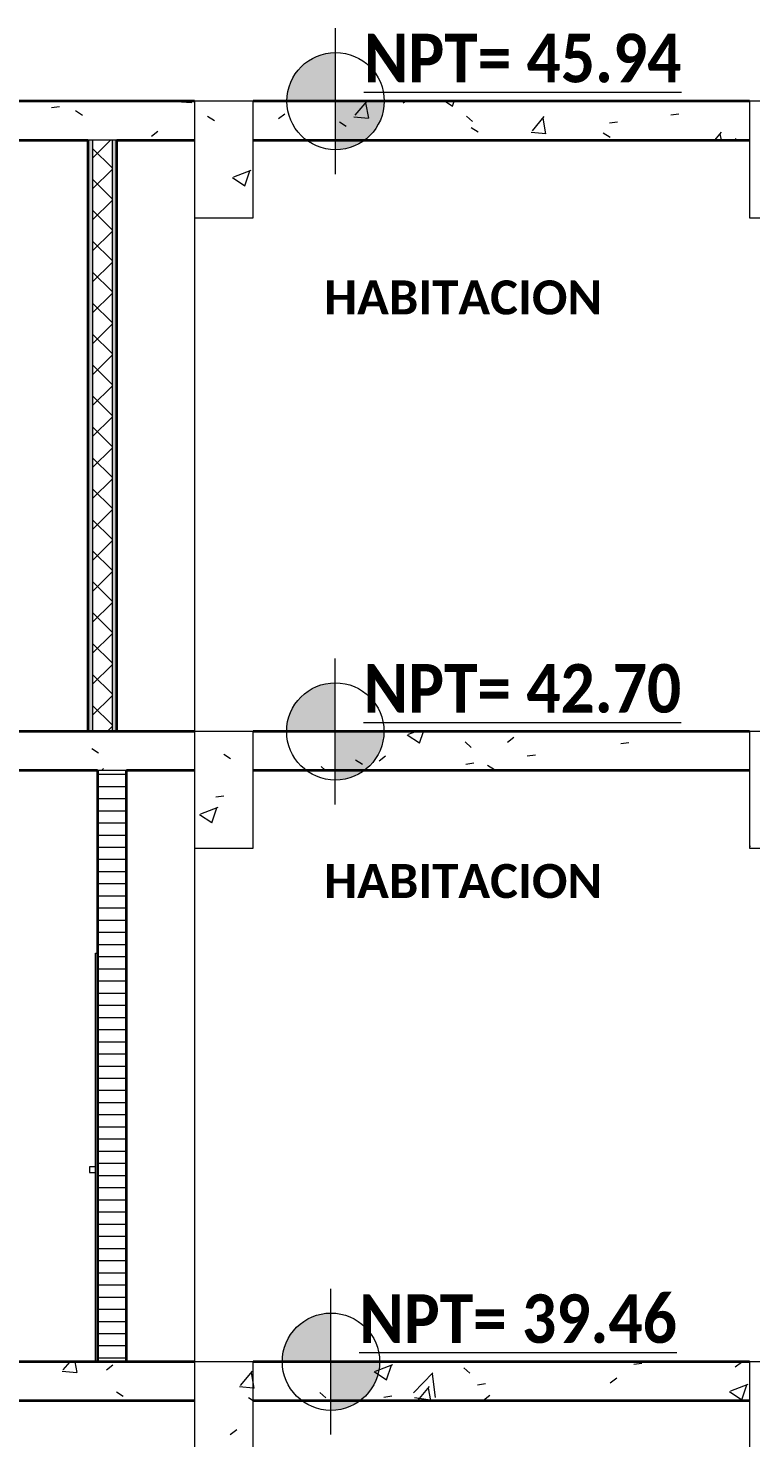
# Model space of a CAD drawing. Header units: metres. Extents: x -144 to 1000, y -717 to 29.
# Drawn here: x 228.96 to 232.67, y -617.3 to -610.05 of the extents above; entities that cross this region are included whole.
import ezdxf

# ---------------------------------------------------------------- set-up
doc = ezdxf.new("R2010")
doc.units = ezdxf.units.M
doc.layers.get('0').update_dxf_attribs({"color": 1})
for name, color, linetype, lineweight in [('A-DETL-GENF', 1, 'Continuous', 9), ('A-DETL-THIN', 1, 'Continuous', 9), ('A-DOOR', 1, 'Continuous', 9), ('A-FLOR', 2, 'Continuous', 9), ('A-FLOR-MCUT', 7, 'Continuous', 9), ('A-FLOR-PATT', 8, 'Continuous', 50), ('A-WALL', 4, 'Continuous', 9), ('G-ANNO-DIMS', 1, 'Continuous', 9), ('G-ANNO-TEXT', 2, 'Continuous', 9), ('I-FURN', 2, 'Continuous', 9), ('S-COLS', 7, 'Continuous', 9)]:
    doc.layers.add(name, color=color, linetype=linetype, lineweight=lineweight)
doc.layers.add('A-WALL-PATT', color=7, linetype='Continuous', lineweight=35, true_color=0x9c9c9c)
doc.styles.add('Calibri_B', font='calibrib.ttf', dxfattribs={"height": 0.165})
doc.styles.add('Calibri_B_1', font='calibrib.ttf', dxfattribs={"height": 0.135})

# ---------------------------------------------------------------- blocks, each defined once
blk = doc.blocks.new('ololo')
at = {"layer": 'A-WALL-PATT', "lineweight": 5, "true_color": 0x747474}
blk.add_hatch(color=8, dxfattribs=at).paths.add_polyline_path([(229.2866, -613.6654), (229.2866, -610.6254), (229.2616, -610.6254), (229.2616, -613.6654)])
at = {"layer": 'A-WALL-PATT', "true_color": 0x747474}
blk.add_hatch(color=8, dxfattribs=at).paths.add_polyline_path([(229.4116, -613.6654), (229.4116, -610.6254), (229.3866, -610.6254), (229.3866, -613.6654)])
at = {"layer": 'G-ANNO-DIMS'}
h = blk.add_hatch(color=256, dxfattribs=at)
edge = h.paths.add_edge_path()
edge.add_line((230.5357, -610.4254), (230.2857, -610.4254))
edge.add_arc((230.5357, -610.4254), 0.25, 90, 180, ccw=False)
edge.add_line((230.5357, -610.1754), (230.5357, -610.4254))
h = blk.add_hatch(color=256, dxfattribs=at)
edge = h.paths.add_edge_path()
edge.add_line((230.5357, -610.4254), (230.7857, -610.4254))
edge.add_arc((230.5357, -610.4254), 0.25, 270, 360, ccw=False)
edge.add_line((230.5357, -610.6754), (230.5357, -610.4254))
h = blk.add_hatch(color=256, dxfattribs=at)
edge = h.paths.add_edge_path()
edge.add_line((230.5344, -613.6654), (230.2844, -613.6654))
edge.add_arc((230.5344, -613.6654), 0.25, 90, 180, ccw=False)
edge.add_line((230.5344, -613.4154), (230.5344, -613.6654))
h = blk.add_hatch(color=256, dxfattribs=at)
edge = h.paths.add_edge_path()
edge.add_line((230.5344, -613.6654), (230.7844, -613.6654))
edge.add_arc((230.5344, -613.6654), 0.25, 270, 360, ccw=False)
edge.add_line((230.5344, -613.9154), (230.5344, -613.6654))
h = blk.add_hatch(color=256, dxfattribs=at)
edge = h.paths.add_edge_path()
edge.add_line((230.5121, -616.9054), (230.2621, -616.9054))
edge.add_arc((230.5121, -616.9054), 0.25, 90, 180, ccw=False)
edge.add_line((230.5121, -616.6554), (230.5121, -616.9054))
h = blk.add_hatch(color=256, dxfattribs=at)
edge = h.paths.add_edge_path()
edge.add_line((230.5121, -616.9054), (230.7621, -616.9054))
edge.add_arc((230.5121, -616.9054), 0.25, 270, 360, ccw=False)
edge.add_line((230.5121, -617.1554), (230.5121, -616.9054))
at = {"layer": 'A-DETL-GENF'}
for p, q in [((229.8774, -610.5029), (229.9127, -610.5254)), ((230.0136, -610.8146), (230.1025, -610.7805)), ((230.069, -610.8605), (230.0948, -610.7837)), ((230.0057, -610.8176), (230.0689, -610.8602)), ((229.9607, -613.7821), (229.996, -613.8046)), ((229.9203, -614.0021), (229.9619, -613.9967)), ((229.8368, -614.0917), (229.8999, -614.1343)), ((229.8439, -614.089), (229.9329, -614.0549)), ((229.9, -614.1346), (229.9258, -614.0579)), ((232.6626, -614.2522), (232.6677, -614.2569)), ((230.0471, -617.027), (230.1083, -616.954)), ((230.1126, -617.0128), (230.103, -616.961)), ((230.0415, -617.0336), (230.1126, -617.0399)), ((230.0874, -617.0889), (230.1126, -617.105)), ((229.9947, -617.2798), (230.0279, -617.2543))]:
    blk.add_line(p, q, dxfattribs=at)
at = {"layer": 'A-DETL-THIN'}
for p, q in [((230.1126, -610.4254), (229.8104, -610.4254)), ((229.8104, -610.4254), (229.8104, -611.0254)), ((230.1126, -611.0254), (230.1126, -610.4254)), ((232.6626, -610.4254), (232.6626, -611.0254)), ((232.9626, -610.4254), (232.6626, -610.4254)), ((229.8104, -611.0254), (230.1126, -611.0254)), ((232.6626, -611.0254), (232.9626, -611.0254)), ((230.1126, -613.6654), (229.8104, -613.6654)), ((229.8104, -613.6654), (229.8104, -614.2654)), ((230.1126, -614.2654), (230.1126, -613.6654)), ((232.6626, -613.6654), (232.6626, -614.2654)), ((232.9626, -613.6654), (232.6626, -613.6654)), ((229.8104, -614.2654), (230.1126, -614.2654)), ((232.6626, -614.2654), (232.9626, -614.2654)), ((230.1126, -616.9054), (229.8104, -616.9054)), ((229.8104, -616.9054), (229.8104, -617.5054)), ((230.1126, -617.5054), (230.1126, -616.9054)), ((232.6626, -616.9054), (232.6626, -617.5054)), ((232.9626, -616.9054), (232.6626, -616.9054))]:
    blk.add_line(p, q, dxfattribs=at)
at = {"layer": 'A-DOOR'}
for p, q in [((229.3015, -614.8054), (229.3115, -614.8054)), ((229.3015, -616.9054), (229.3015, -614.8054)), ((229.3015, -615.9033), (229.271, -615.9033)), ((229.271, -615.9033), (229.271, -615.9333)), ((229.271, -615.9333), (229.3015, -615.9333))]:
    blk.add_line(p, q, dxfattribs=at)
at = {"layer": 'A-FLOR', "lineweight": 35}
for p, q in [((229.8104, -610.4254), (223.6616, -610.4254)), ((232.6626, -610.4254), (230.1126, -610.4254)), ((227.6617, -610.6254), (229.2616, -610.6254)), ((229.4116, -610.6254), (229.8104, -610.6254)), ((230.1126, -610.6254), (232.6626, -610.6254)), ((229.8104, -613.6654), (222.5126, -613.6654)), ((232.6626, -613.6654), (230.1126, -613.6654)), ((227.8117, -613.8654), (229.3115, -613.8654)), ((229.4615, -613.8654), (229.8104, -613.8654)), ((230.1126, -613.8654), (232.6626, -613.8654)), ((229.8104, -616.9054), (222.5126, -616.9054)), ((232.6626, -616.9054), (230.1126, -616.9054)), ((225.5126, -617.1054), (229.8104, -617.1054)), ((230.1126, -617.1054), (232.6626, -617.1054))]:
    blk.add_line(p, q, dxfattribs=at)
at = {"layer": 'A-FLOR-MCUT'}
blk.add_line((229.3115, -613.8654), (229.4615, -613.8654), dxfattribs=at)
at = {"layer": 'A-FLOR-PATT', "color": 8, "lineweight": 5, "true_color": 0x828282}
for p, q in [((229.0757, -610.458), (229.1172, -610.4525)), ((229.1994, -610.4743), (229.2347, -610.4968)), ((229.7189, -610.4264), (229.7949, -610.433)), ((229.7952, -610.4334), (229.7937, -610.4254)), ((230.2418, -610.5154), (230.275, -610.4899)), ((230.6366, -610.4981), (230.6976, -610.4254)), ((230.7061, -610.5131), (230.6914, -610.4335)), ((230.8832, -610.4341), (230.8946, -610.4254)), ((231.0986, -610.4254), (231.136, -610.4506)), ((231.1361, -610.4509), (231.1446, -610.4254)), ((232.259, -610.4958), (232.3006, -610.4903)), ((230.5553, -610.5315), (230.5907, -610.5541)), ((230.6299, -610.5061), (230.7058, -610.5127)), ((231.2085, -610.5024), (231.2394, -610.5307)), ((231.2333, -610.5602), (231.2686, -610.5827)), ((231.5475, -610.5778), (231.6087, -610.5048)), ((231.617, -610.5928), (231.6023, -610.5132)), ((231.9433, -610.5374), (231.9848, -610.5319)), ((229.5896, -610.6049), (229.6229, -610.5794)), ((231.5408, -610.5857), (231.6167, -610.5924)), ((231.9112, -610.5888), (231.9466, -610.6113)), ((232.4853, -610.6254), (232.5196, -610.5845)), ((232.5192, -610.6254), (232.5132, -610.5929)), ((232.5892, -610.6175), (232.6016, -610.6254)), ((230.9039, -613.6821), (230.967, -613.7247)), ((230.9113, -613.6793), (230.9476, -613.6654)), ((230.9671, -613.725), (230.9871, -613.6654)), ((229.2827, -613.7534), (229.318, -613.776)), ((231.2016, -613.7193), (231.2325, -613.7476)), ((231.4193, -613.7211), (231.4526, -613.6956)), ((232.0023, -613.728), (232.0439, -613.7226)), ((230.6386, -613.8107), (230.674, -613.8332)), ((230.7597, -613.8163), (230.793, -613.7908)), ((231.2055, -613.8329), (231.247, -613.8275)), ((231.5213, -613.7914), (231.5629, -613.7859)), ((229.3341, -613.8654), (229.3427, -613.8564)), ((229.3429, -613.8654), (229.3426, -613.8625)), ((230.461, -613.8465), (230.4816, -613.8654)), ((231.3166, -613.8394), (231.3519, -613.8619)), ((229.1362, -616.9473), (229.1713, -616.9054)), ((229.2068, -616.9609), (229.1965, -616.9054)), ((229.358, -616.9465), (229.3913, -616.921)), ((230.7416, -616.9537), (230.8305, -616.9196)), ((230.7981, -616.9992), (230.8239, -616.9224)), ((231.1947, -616.9362), (231.2256, -616.9646)), ((232.0685, -616.9178), (232.11, -616.9123)), ((232.5893, -616.9326), (232.6226, -616.9071)), ((229.1306, -616.954), (229.2065, -616.9606)), ((230.1177, -617.0406), (230.1126, -617.0128)), ((230.7349, -616.9562), (230.7981, -616.9989)), ((230.9364, -617.0658), (231.0353, -616.9628)), ((231.0488, -617.0887), (231.0348, -616.9681)), ((231.2646, -617.0236), (231.3062, -617.0181)), ((231.9479, -617.0139), (231.9811, -616.9884)), ((229.4094, -617.0603), (229.4447, -617.0828)), ((230.1126, -617.0399), (230.1174, -617.0403)), ((230.454, -617.0634), (230.4849, -617.0917)), ((230.7836, -617.0869), (230.8252, -617.0814)), ((230.9415, -617.089), (231.0469, -617.1054)), ((230.9591, -617.1054), (231.0192, -617.0337)), ((231.0259, -617.1054), (231.0139, -617.0407)), ((231.2958, -617.1033), (231.329, -617.0778)), ((232.56, -617.058), (232.6232, -617.1006)), ((232.567, -617.0553), (232.6559, -617.0212)), ((232.6233, -617.1009), (232.649, -617.0242)), ((230.1126, -617.105), (230.1132, -617.1054))]:
    blk.add_line(p, q, dxfattribs=at)
at = {"layer": 'A-WALL', "lineweight": 35}
for p, q in [((229.2616, -610.6254), (229.2616, -613.6654)), ((229.4116, -613.6654), (229.4116, -610.6254)), ((229.3115, -613.8654), (229.3115, -616.9054)), ((229.4615, -616.9054), (229.4615, -613.8654))]:
    blk.add_line(p, q, dxfattribs=at)
at = {"layer": 'A-WALL'}
for p, q in [((229.4116, -610.6254), (229.2616, -610.6254)), ((229.2866, -610.6254), (229.2866, -613.6654)), ((229.3866, -610.6254), (229.3866, -613.6654))]:
    blk.add_line(p, q, dxfattribs=at)
at = {"layer": 'A-WALL-PATT', "color": 1, "lineweight": 5, "true_color": 0xff0000}
for p, q in [((229.2866, -610.7179), (229.3791, -610.6254)), ((229.3866, -610.768), (229.2866, -610.668)), ((229.2866, -610.877), (229.3866, -610.777)), ((229.3866, -610.9271), (229.2866, -610.8271)), ((229.2866, -611.0361), (229.3866, -610.9361)), ((229.3866, -611.0862), (229.2866, -610.9862)), ((229.2866, -611.1952), (229.3866, -611.0952)), ((229.3866, -611.2453), (229.2866, -611.1453)), ((229.2866, -611.3543), (229.3866, -611.2543)), ((229.3866, -611.4044), (229.2866, -611.3044)), ((229.2866, -611.5134), (229.3866, -611.4134)), ((229.3866, -611.5635), (229.2866, -611.4635)), ((229.2866, -611.6725), (229.3866, -611.5725)), ((229.3866, -611.7226), (229.2866, -611.6226)), ((229.2866, -611.8316), (229.3866, -611.7316)), ((229.3866, -611.8817), (229.2866, -611.7817)), ((229.2866, -611.9907), (229.3866, -611.8907)), ((229.3866, -612.0408), (229.2866, -611.9408)), ((229.2866, -612.1498), (229.3866, -612.0498)), ((229.3866, -612.1999), (229.2866, -612.0999)), ((229.2866, -612.3089), (229.3866, -612.2089)), ((229.3866, -612.359), (229.2866, -612.259)), ((229.2866, -612.468), (229.3866, -612.368)), ((229.3866, -612.5181), (229.2866, -612.4181)), ((229.2866, -612.6271), (229.3866, -612.5271)), ((229.3866, -612.6772), (229.2866, -612.5772)), ((229.2866, -612.7862), (229.3866, -612.6862)), ((229.3866, -612.8363), (229.2866, -612.7363)), ((229.2866, -612.9453), (229.3866, -612.8453)), ((229.3866, -612.9954), (229.2866, -612.8954)), ((229.2866, -613.1044), (229.3866, -613.0044)), ((229.3866, -613.1545), (229.2866, -613.0545)), ((229.2866, -613.2635), (229.3866, -613.1635)), ((229.3866, -613.3136), (229.2866, -613.2136)), ((229.2866, -613.4226), (229.3866, -613.3226)), ((229.3866, -613.4727), (229.2866, -613.3727)), ((229.2866, -613.5817), (229.3866, -613.4817)), ((229.3866, -613.6318), (229.2866, -613.5318)), ((229.3619, -613.6654), (229.3866, -613.6408))]:
    blk.add_line(p, q, dxfattribs=at)
at = {"layer": 'A-WALL-PATT', "color": 8, "lineweight": 5, "true_color": 0x727272}
for p, q in [((229.3115, -613.8854), (229.4615, -613.8854)), ((229.3115, -613.9479), (229.4615, -613.9479)), ((229.3115, -614.0104), (229.4615, -614.0104)), ((229.3115, -614.0729), (229.4615, -614.0729)), ((229.3115, -614.1354), (229.4615, -614.1354)), ((229.3115, -614.1979), (229.4615, -614.1979)), ((229.3115, -614.2604), (229.4615, -614.2604)), ((229.3115, -614.3229), (229.4615, -614.3229)), ((229.3115, -614.3854), (229.4615, -614.3854)), ((229.3115, -614.4479), (229.4615, -614.4479)), ((229.3115, -614.5104), (229.4615, -614.5104)), ((229.3115, -614.5729), (229.4615, -614.5729)), ((229.3115, -614.6354), (229.4615, -614.6354)), ((229.3115, -614.6979), (229.4615, -614.6979)), ((229.3115, -614.7604), (229.4615, -614.7604)), ((229.3115, -614.8229), (229.4615, -614.8229)), ((229.3115, -614.8854), (229.4615, -614.8854)), ((229.3115, -614.9479), (229.4615, -614.9479)), ((229.3115, -615.0104), (229.4615, -615.0104)), ((229.3115, -615.0729), (229.4615, -615.0729)), ((229.3115, -615.1354), (229.4615, -615.1354)), ((229.3115, -615.1979), (229.4615, -615.1979)), ((229.3115, -615.2604), (229.4615, -615.2604)), ((229.3115, -615.3229), (229.4615, -615.3229)), ((229.3115, -615.3854), (229.4615, -615.3854)), ((229.3115, -615.4479), (229.4615, -615.4479)), ((229.3115, -615.5104), (229.4615, -615.5104)), ((229.3115, -615.5729), (229.4615, -615.5729)), ((229.3115, -615.6354), (229.4615, -615.6354)), ((229.3115, -615.6979), (229.4615, -615.6979)), ((229.3115, -615.7604), (229.4615, -615.7604)), ((229.3115, -615.8229), (229.4615, -615.8229)), ((229.3115, -615.8854), (229.4615, -615.8854)), ((229.3115, -615.9479), (229.4615, -615.9479)), ((229.3115, -616.0104), (229.4615, -616.0104)), ((229.3115, -616.0729), (229.4615, -616.0729)), ((229.3115, -616.1354), (229.4615, -616.1354)), ((229.3115, -616.1979), (229.4615, -616.1979)), ((229.3115, -616.2604), (229.4615, -616.2604)), ((229.3115, -616.3229), (229.4615, -616.3229)), ((229.3115, -616.3854), (229.4615, -616.3854)), ((229.3115, -616.4479), (229.4615, -616.4479)), ((229.3115, -616.5104), (229.4615, -616.5104)), ((229.3115, -616.5729), (229.4615, -616.5729)), ((229.3115, -616.6354), (229.4615, -616.6354)), ((229.3115, -616.6979), (229.4615, -616.6979)), ((229.3115, -616.7604), (229.4615, -616.7604)), ((229.3115, -616.8229), (229.4615, -616.8229)), ((229.3115, -616.8854), (229.4615, -616.8854))]:
    blk.add_line(p, q, dxfattribs=at)
at = {"layer": 'G-ANNO-DIMS'}
for p, q in [((230.5357, -610.8004), (230.5357, -610.0504)), ((230.1607, -610.4254), (232.2857, -610.4254)), ((230.5344, -614.0404), (230.5344, -613.2904)), ((230.1594, -613.6654), (232.2844, -613.6654)), ((230.6172, -613.6654), (230.5344, -613.6654)), ((230.5121, -617.2804), (230.5121, -616.5304)), ((230.1371, -616.9054), (232.2621, -616.9054)), ((230.6036, -616.9054), (230.5121, -616.9054))]:
    blk.add_line(p, q, dxfattribs=at)
for centre in [(230.5357, -610.4254), (230.5344, -613.6654), (230.5121, -616.9054)]:
    blk.add_circle(centre, 0.25, dxfattribs=at)
at = {"layer": 'I-FURN'}
for p, q in [((229.4624, -613.6654), (229.4999, -613.6654)), ((229.4652, -613.6654), (229.5084, -613.6654)), ((229.4694, -613.6654), (229.4803, -613.6654)), ((229.4694, -613.6654), (229.4803, -613.6654)), ((229.5218, -613.6654), (229.4694, -613.6654)), ((229.4694, -613.6654), (229.4803, -613.6654)), ((229.4694, -613.6654), (229.4803, -613.6654)), ((229.5218, -613.6654), (229.4694, -613.6654)), ((229.4803, -613.6654), (229.8104, -613.6654)), ((229.8104, -613.6654), (229.4803, -613.6654)), ((229.5018, -613.6654), (229.4908, -613.6654)), ((229.4974, -613.6654), (229.8104, -613.6654)), ((229.4991, -613.6654), (229.5025, -613.6654)), ((229.4999, -613.6654), (229.6301, -613.6654)), ((229.5018, -613.6654), (229.5176, -613.6654)), ((229.533, -613.6654), (229.5084, -613.6654)), ((229.5155, -613.6654), (229.5151, -613.6654)), ((229.5461, -613.6654), (229.5152, -613.6654)), ((229.5155, -613.6654), (229.5193, -613.6654)), ((229.5172, -613.6654), (229.531, -613.6654)), ((229.5187, -613.6654), (229.8116, -613.6654)), ((229.5213, -613.6654), (229.5323, -613.6654)), ((229.5293, -613.6654), (229.5235, -613.6654)), ((229.6248, -613.6654), (229.5252, -613.6654)), ((229.6523, -613.6654), (229.5258, -613.6654)), ((229.548, -613.6654), (229.5323, -613.6654)), ((229.5461, -613.6654), (229.7535, -613.6654)), ((229.5497, -613.6654), (229.5475, -613.6654)), ((229.5512, -613.6654), (229.8104, -613.6654)), ((229.5554, -613.6654), (229.5884, -613.6654)), ((229.5588, -613.6654), (229.7474, -613.6654)), ((229.5589, -613.6654), (229.7533, -613.6654)), ((229.5626, -613.6654), (229.5778, -613.6654)), ((229.5662, -613.6654), (229.8105, -613.6654)), ((229.6079, -613.6654), (229.5732, -613.6654)), ((229.6932, -613.6654), (229.5796, -613.6654)), ((229.6075, -613.6654), (229.7276, -613.6654)), ((229.6186, -613.6654), (229.6291, -613.6654)), ((229.6729, -613.6654), (229.6301, -613.6654)), ((229.6507, -613.6654), (229.6862, -613.6654)), ((229.6698, -613.6654), (229.7374, -613.6654)), ((229.6729, -613.6654), (229.807, -613.6654)), ((229.6788, -613.6654), (229.8123, -613.6654)), ((229.7193, -613.6654), (229.6838, -613.6654)), ((229.6909, -613.6654), (229.7907, -613.6654)), ((229.6984, -613.6654), (229.7666, -613.6654)), ((229.6984, -613.6654), (229.8096, -613.6654)), ((229.7025, -613.6654), (229.7428, -613.6654)), ((229.7043, -613.6654), (229.8104, -613.6654)), ((229.7211, -613.6654), (229.8104, -613.6654)), ((229.7271, -613.6654), (229.7808, -613.6654)), ((229.7294, -613.6654), (229.8099, -613.6654)), ((229.7353, -613.6654), (229.8102, -613.6654)), ((229.7573, -613.6654), (229.8102, -613.6654)), ((229.763, -613.6654), (229.8086, -613.6654)), ((229.7999, -613.6654), (229.8101, -613.6654)), ((229.8038, -613.6654), (229.8094, -613.6654)), ((229.8104, -613.6654), (229.807, -613.6654)), ((230.1126, -613.6654), (231.014, -613.6654)), ((230.1126, -613.6654), (230.8177, -613.6654)), ((230.1126, -613.6654), (230.1827, -613.6654)), ((230.1126, -613.6654), (230.1636, -613.6654)), ((230.1126, -613.6654), (230.2739, -613.6654)), ((230.1126, -613.6654), (231.5272, -613.6654)), ((230.1129, -613.6654), (230.2539, -613.6654)), ((230.1131, -613.6654), (230.2005, -613.6654)), ((230.1136, -613.6654), (230.1572, -613.6654)), ((230.1262, -613.6654), (230.2011, -613.6654)), ((230.1312, -613.6654), (230.2616, -613.6654)), ((230.4607, -613.6654), (230.1636, -613.6654)), ((230.4607, -613.6654), (230.6172, -613.6654)), ((230.7737, -613.6654), (230.6172, -613.6654)), ((230.6337, -613.6654), (230.8291, -613.6654)), ((230.9856, -613.6654), (230.8291, -613.6654)), ((230.9856, -613.6654), (231.2827, -613.6654)), ((231.5295, -613.6654), (231.3327, -613.6654)), ((231.4765, -613.6654), (231.5193, -613.6654)), ((231.6495, -613.6654), (231.5193, -613.6654)), ((231.573, -613.6654), (231.5692, -613.6654)), ((231.5867, -613.6654), (231.571, -613.6654)), ((231.6038, -613.6654), (231.573, -613.6654)), ((231.5894, -613.6654), (231.586, -613.6654)), ((231.5867, -613.6654), (231.5977, -613.6654)), ((231.5997, -613.6654), (231.6034, -613.6654)), ((231.6014, -613.6654), (231.6171, -613.6654)), ((231.6038, -613.6654), (231.6034, -613.6654)), ((231.6164, -613.6654), (231.641, -613.6654)), ((231.6281, -613.6654), (231.6171, -613.6654)), ((231.6331, -613.6654), (231.6197, -613.6654)), ((231.62, -613.6654), (231.6265, -613.6654)), ((231.6842, -613.6654), (231.641, -613.6654)), ((231.687, -613.6654), (231.6495, -613.6654)), ((229.4875, -616.9054), (229.5062, -616.9054)), ((229.5771, -616.9054), (229.4875, -616.9054)), ((229.4875, -616.9054), (229.5062, -616.9054)), ((229.4875, -616.9054), (229.5062, -616.9054)), ((229.7699, -616.9054), (229.5062, -616.9054)), ((229.6126, -616.9054), (229.5734, -616.9054)), ((229.5734, -616.9054), (229.6126, -616.9054)), ((229.699, -616.9054), (229.7886, -616.9054)), ((229.7886, -616.9054), (229.7699, -616.9054)), ((229.7886, -616.9054), (229.7699, -616.9054)), ((229.7886, -616.9054), (229.7699, -616.9054)), ((230.5638, -616.9054), (230.7766, -616.9054)), ((230.7236, -616.9054), (230.5638, -616.9054)), ((230.566, -616.9054), (230.6036, -616.9054)), ((230.5689, -616.9054), (230.6121, -616.9054)), ((230.6036, -616.9054), (230.7338, -616.9054)), ((230.6366, -616.9054), (230.6121, -616.9054)), ((230.6249, -616.9054), (230.6359, -616.9054)), ((230.6517, -616.9054), (230.6359, -616.9054)), ((230.6459, -616.9054), (230.6671, -616.9054)), ((230.6492, -616.9054), (230.6496, -616.9054)), ((230.6493, -616.9054), (230.6801, -616.9054)), ((230.6534, -616.9054), (230.6496, -616.9054)), ((230.6664, -616.9054), (230.6554, -616.9054)), ((230.6664, -616.9054), (230.6821, -616.9054)), ((232.6626, -616.9054), (230.6759, -616.9054)), ((230.6801, -616.9054), (230.6838, -616.9054)), ((230.7236, -616.9054), (230.9203, -616.9054)), ((230.7766, -616.9054), (230.7338, -616.9054)), ((231.2175, -616.9054), (230.9203, -616.9054)), ((232.1871, -616.9054), (231.1719, -616.9054)), ((231.2175, -616.9054), (231.374, -616.9054)), ((232.1971, -616.9054), (231.3715, -616.9054)), ((231.5694, -616.9054), (231.374, -616.9054)), ((231.4294, -616.9054), (231.5859, -616.9054)), ((231.7424, -616.9054), (231.5859, -616.9054)), ((231.7424, -616.9054), (232.0395, -616.9054)), ((232.3795, -616.9054), (231.9292, -616.9054)), ((232.0718, -616.9054), (231.9415, -616.9054)), ((232.3611, -616.9054), (231.9491, -616.9054)), ((232.0769, -616.9054), (232.002, -616.9054)), ((232.4457, -616.9054), (232.0025, -616.9054)), ((232.4032, -616.9054), (232.0204, -616.9054)), ((232.2362, -616.9054), (232.0395, -616.9054)), ((232.4736, -616.9054), (232.0459, -616.9054)), ((232.6518, -616.9054), (232.2083, -616.9054)), ((232.2528, -616.9054), (232.2243, -616.9054)), ((232.3993, -616.9054), (232.2252, -616.9054)), ((232.3611, -616.9054), (232.2252, -616.9054)), ((232.2531, -616.9054), (232.235, -616.9054)), ((232.2362, -616.9054), (232.396, -616.9054)), ((232.6368, -616.9054), (232.2421, -616.9054)), ((232.5046, -616.9054), (232.3032, -616.9054)), ((232.3128, -616.9054), (232.3256, -616.9054)), ((232.3256, -616.9054), (232.3128, -616.9054)), ((232.3146, -616.9054), (232.3256, -616.9054)), ((232.367, -616.9054), (232.3146, -616.9054)), ((232.3146, -616.9054), (232.3256, -616.9054)), ((232.3146, -616.9054), (232.3256, -616.9054)), ((232.367, -616.9054), (232.3146, -616.9054)), ((232.3256, -616.9054), (232.3146, -616.9054)), ((232.3728, -616.9054), (232.3156, -616.9054)), ((232.4401, -616.9054), (232.3187, -616.9054)), ((232.6626, -616.9054), (232.3256, -616.9054)), ((232.3256, -616.9054), (232.6626, -616.9054)), ((232.4678, -616.9054), (232.3404, -616.9054)), ((232.6649, -616.9054), (232.3643, -616.9054)), ((232.482, -616.9054), (232.3682, -616.9054)), ((232.4988, -616.9054), (232.3723, -616.9054)), ((232.5301, -616.9054), (232.396, -616.9054)), ((232.5121, -616.9054), (232.4124, -616.9054)), ((232.476, -616.9054), (232.4222, -616.9054)), ((232.5046, -616.9054), (232.4364, -616.9054)), ((232.6301, -616.9054), (232.4496, -616.9054)), ((232.6442, -616.9054), (232.4497, -616.9054)), ((232.6443, -616.9054), (232.4557, -616.9054)), ((232.6329, -616.9054), (232.4603, -616.9054)), ((232.5333, -616.9054), (232.4656, -616.9054)), ((232.5955, -616.9054), (232.4755, -616.9054)), ((232.4838, -616.9054), (232.5192, -616.9054)), ((232.5098, -616.9054), (232.6235, -616.9054)), ((232.5524, -616.9054), (232.5169, -616.9054)), ((232.6637, -616.9054), (232.5243, -616.9054)), ((232.5301, -616.9054), (232.5729, -616.9054)), ((232.5508, -616.9054), (232.6626, -616.9054)), ((232.6628, -616.9054), (232.5729, -616.9054)), ((232.5845, -616.9054), (232.5739, -616.9054)), ((232.5783, -616.9054), (232.6626, -616.9054)), ((232.5951, -616.9054), (232.6299, -616.9054)), ((232.6594, -616.9054), (232.6059, -616.9054)), ((232.6477, -616.9054), (232.6147, -616.9054)), ((232.6405, -616.9054), (232.6222, -616.9054)), ((232.6639, -616.9054), (232.6329, -616.9054)), ((232.6636, -616.9054), (232.6338, -616.9054)), ((232.6533, -616.9054), (232.6571, -616.9054)), ((232.6551, -616.9054), (232.6631, -616.9054)), ((232.6571, -616.9054), (232.661, -616.9054))]:
    blk.add_line(p, q, dxfattribs=at)
at = {"layer": 'S-COLS'}
for p, q in [((229.8116, -613.6654), (229.8116, -611.0254)), ((229.8116, -616.9054), (229.8116, -614.2654))]:
    blk.add_line(p, q, dxfattribs=at)
at = {"layer": 'G-ANNO-DIMS', "style": 'Calibri_B', "width": 0.9}
for s, p in [('%%UNPT= 45.94', (230.6813, -610.3289)), ('%%UNPT= 42.70', (230.68, -613.5689)), ('%%UNPT= 39.46', (230.6577, -616.8089))]:
    blk.add_text(s, height=0.25, dxfattribs=at).set_placement(p)
at = {"layer": 'G-ANNO-TEXT', "style": 'Calibri_B_1'}
for p in [(230.476, -611.5219), (230.476, -614.5219)]:
    blk.add_text('HABITACION', height=0.175, dxfattribs=at).set_placement(p)

msp = doc.modelspace()

# ---------------------------------------------------------------- block references
at = {"color": 3}
msp.add_blockref('ololo', (0, 0), dxfattribs=at)

doc.saveas('drawing.dxf')
